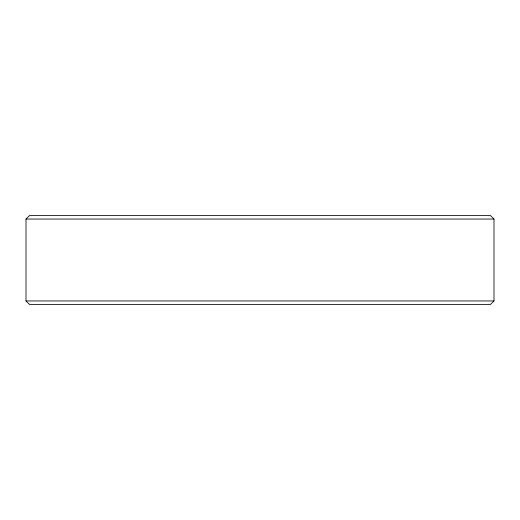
<?xml version="1.0" encoding="UTF-8"?>
<svg xmlns="http://www.w3.org/2000/svg" width="520" height="520" viewBox="0 0 520 520"><rect width="100%" height="100%" fill="white"/><g stroke="black" fill="none" stroke-linecap="round" stroke-linejoin="round"><path stroke-width="0.78" d="M26 300.95L26 219.05L29.51 215.54L490.49 215.54L494 219.05L494 300.95L490.49 304.46L29.51 304.46L26 300.95L494 300.95M26 219.05L494 219.05"/></g></svg>
